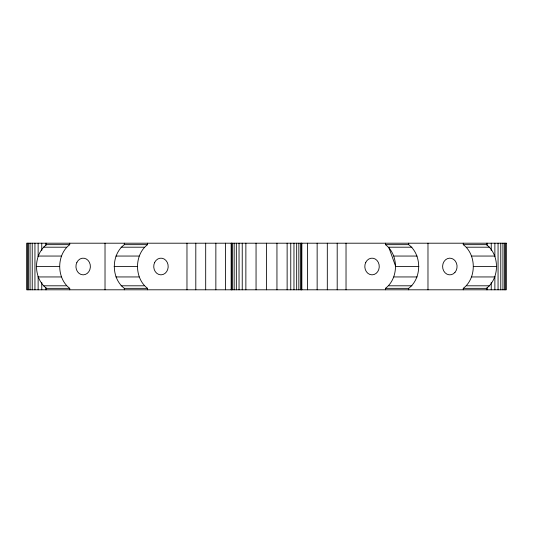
<?xml version="1.0" encoding="UTF-8"?>
<svg xmlns="http://www.w3.org/2000/svg" width="533" height="533" viewBox="0 0 533 533"><rect width="100%" height="100%" fill="white"/><g stroke="black" fill="none" stroke-linecap="round" stroke-linejoin="round"><path stroke-width="0.8" d="M69.73 289.799L69.73 288.34L46.524 288.34C33.179 278.266 33.179 254.734 46.524 244.66L69.73 244.66L69.73 243.201M69.73 288.34C56.385 278.266 56.385 254.734 69.73 244.66M147.534 289.799L147.534 288.34L124.329 288.34C110.984 278.266 110.984 254.734 124.329 244.66L147.534 244.66L147.534 243.201M147.534 288.34C134.189 278.266 134.189 254.734 147.534 244.66M385.466 289.799L385.466 288.34C398.811 278.266 398.811 254.734 385.466 244.66L385.466 243.201M385.466 288.34L408.671 288.34C422.016 278.266 422.016 254.734 408.671 244.66L385.466 244.66M463.27 289.799L463.27 288.34C476.615 278.266 476.615 254.734 463.27 244.66L463.27 243.201M463.27 288.34L486.476 288.34C499.821 278.266 499.821 254.734 486.476 244.66L463.27 244.66M43.233 247.199L66.438 247.199M121.044 247.199L144.25 247.199M411.956 247.199L388.757 247.199L395.679 266.5L418.885 266.5M466.562 247.199L489.767 247.199M38.11 256.053L61.315 256.053M115.914 256.053L139.12 256.053M393.88 256.053L417.086 256.053M471.685 256.053L494.89 256.053M36.311 266.5L59.516 266.5M114.115 266.5L137.321 266.5M473.484 266.5L496.689 266.5M38.11 276.947L61.315 276.947M115.914 276.947L139.12 276.947M393.88 276.947L417.086 276.947M471.685 276.947L494.89 276.947M43.233 285.801L66.438 285.801M121.044 285.801L144.25 285.801M388.75 285.801L411.956 285.801M466.562 285.801L489.767 285.801M505.531 243.201L505.531 289.799M504.531 243.201L504.531 289.799M502.932 243.201L502.932 289.799M500.767 243.201L500.767 289.799M498.062 243.201L498.062 289.799M494.871 243.201L494.871 256.513M494.871 276.487L494.871 289.799M491.239 243.201L491.239 250.69M491.239 282.31L491.239 289.799M487.222 243.201L487.222 245.7M487.222 287.3L487.222 289.799M486.476 243.201L486.476 244.66M486.476 288.34L486.476 289.799M427.979 243.201L427.979 289.799M408.671 243.201L408.671 244.66M408.671 288.34L408.671 289.799M346.03 243.201L346.03 289.799M337.196 243.201L337.196 289.799M327.309 243.201L327.309 289.799M317.148 243.201L317.148 289.799M307.541 243.201L307.541 289.799M301.838 243.201L301.838 289.799M301.611 243.201L301.611 289.799M301.445 243.201L301.445 289.799M300.439 243.201L300.439 289.799M298.84 243.201L298.84 289.799M296.668 243.201L296.668 289.799M293.963 243.201L293.963 289.799M290.765 243.201L290.765 289.799M287.134 243.201L287.134 289.799M276.947 243.201L276.947 289.799M266.5 243.201L266.5 289.799M256.053 243.201L256.053 289.799M245.866 243.201L245.866 289.799M242.235 243.201L242.235 289.799M239.037 243.201L239.037 289.799M236.332 243.201L236.332 289.799M234.16 243.201L234.16 289.799M232.561 243.201L232.561 289.799M231.555 243.201L231.555 289.799M231.389 243.201L231.389 289.799M231.162 243.201L231.162 289.799M225.459 243.201L225.459 289.799M215.852 243.201L215.852 289.799M205.691 243.201L205.691 289.799M195.804 243.201L195.804 289.799M186.97 243.201L186.97 289.799M124.329 243.201L124.329 244.66M124.329 288.34L124.329 289.799M105.021 243.201L105.021 289.799M46.524 243.201L46.524 244.66M46.524 288.34L46.524 289.799M45.778 243.201L45.778 245.7M45.778 287.3L45.778 289.799M41.761 243.201L41.761 250.69M41.761 282.31L41.761 289.799M38.129 243.201L38.129 256.513M38.129 276.487L38.129 289.799M34.938 243.201L34.938 289.799M32.233 243.201L32.233 289.799M30.068 243.201L30.068 289.799M28.469 243.201L28.469 289.799M27.469 243.201L27.469 289.799M506.35 243.201L26.65 243.201L26.65 289.799L506.35 289.799L506.35 243.201M365.778 262.329A8.348 7.229 90 0 0 372.034 274.848A8.348 7.229 90 0 0 378.297 262.329A8.348 7.229 90 0 0 365.778 262.329M154.703 262.329A8.348 7.229 90 0 0 160.966 274.848A8.348 7.229 90 0 0 167.222 262.329A8.348 7.229 90 0 0 154.703 262.329M76.899 262.329A8.348 7.229 90 0 0 83.161 274.848A8.348 7.229 90 0 0 89.417 262.329A8.348 7.229 90 0 0 76.899 262.329M454.955 272.403A8.348 7.229 -90 0 0 451.711 258.438A8.348 7.229 -90 0 0 442.856 268.659A8.348 7.229 -90 0 0 454.955 272.403"/></g></svg>
